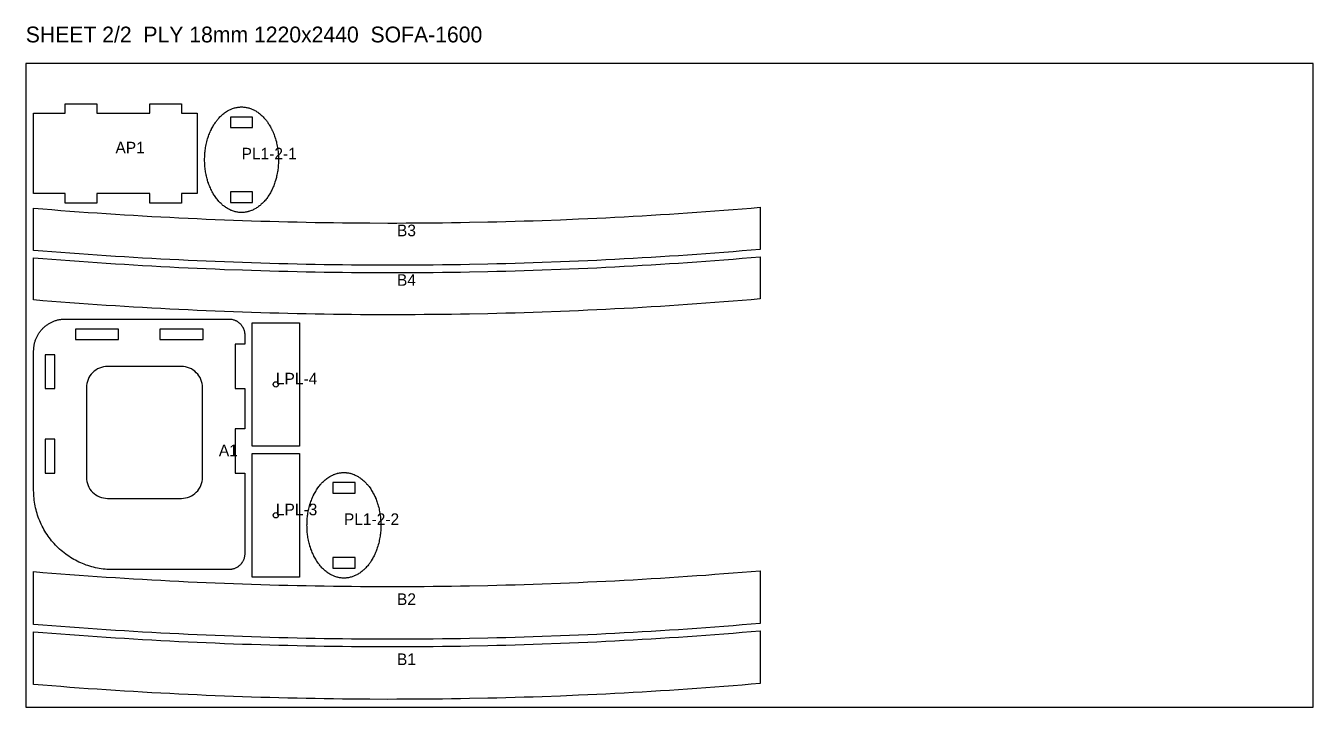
# Model space of a CAD drawing. Header units: millimetres. Extents: x 0 to 5180, y 0 to 1292.
# Drawn here: x 2740 to 5180, y 0 to 1292 of the extents above; entities that cross this region are included whole.
import ezdxf

# ---------------------------------------------------------------- set-up
doc = ezdxf.new("R2010")
doc.units = ezdxf.units.MM
for name, color, linetype in [('CUT_IN', 5, 'Continuous'), ('CUT_OUT', 1, 'Continuous'), ('DRILL', 3, 'Continuous'), ('LABEL', 7, 'Continuous'), ('SHEET', 8, 'Continuous')]:
    doc.layers.add(name, color=color, linetype=linetype)

msp = doc.modelspace()

# ---------------------------------------------------------------- linework, layer by layer
at = {"layer": 'CUT_IN'}
for points in [[(3170, 1118.64), (3128, 1118.64), (3128, 1098.64), (3170, 1098.64), (3170, 1118.64)], [(3128, 976.64), (3128, 956.64), (3170, 956.64), (3170, 976.64), (3128, 976.64)], [(2916, 696.82), (2916, 716.82), (2834, 716.82), (2834, 696.82), (2916, 696.82)], [(2994, 696.82), (3076, 696.82), (3076, 716.82), (2994, 716.82), (2994, 696.82)], [(2777, 603.82), (2795, 603.82), (2795, 667.82), (2777, 667.82), (2777, 603.82)], [(2891.08, 645.63), (2887.2, 645.05), (2883.39, 644.1), (2879.69, 642.78), (2876.14, 641.1), (2872.78, 639.08), (2869.62, 636.74), (2866.72, 634.1), (2864.08, 631.2), (2861.74, 628.04), (2859.72, 624.68), (2858.04, 621.13), (2856.72, 617.43), (2855.77, 613.62), (2855.19, 609.74), (2855, 605.82), (2855, 435.82), (2855.19, 431.9), (2855.77, 428.02), (2856.72, 424.21), (2858.04, 420.51), (2859.72, 416.96), (2861.74, 413.6), (2864.08, 410.44), (2866.72, 407.54), (2869.62, 404.9), (2872.78, 402.56), (2876.14, 400.54), (2879.69, 398.86), (2883.39, 397.54), (2887.2, 396.59), (2891.08, 396.01), (2895, 395.82), (3035, 395.82), (3038.92, 396.01), (3042.8, 396.59), (3046.61, 397.54), (3050.31, 398.86), (3053.86, 400.54), (3057.22, 402.56), (3060.38, 404.9), (3063.28, 407.54), (3065.92, 410.44), (3068.26, 413.6), (3070.28, 416.96), (3071.96, 420.51), (3073.28, 424.21), (3074.23, 428.02), (3074.81, 431.9), (3075, 435.82), (3075, 605.82), (3074.81, 609.74), (3074.23, 613.62), (3073.28, 617.43), (3071.96, 621.13), (3070.28, 624.68), (3068.26, 628.04), (3065.92, 631.2), (3063.28, 634.1), (3060.38, 636.74), (3057.22, 639.08), (3053.86, 641.1), (3050.31, 642.78), (3046.61, 644.1), (3042.8, 645.05), (3038.92, 645.63), (3035, 645.82), (2895, 645.82), (2891.08, 645.63)], [(2777, 443.82), (2795, 443.82), (2795, 507.82), (2777, 507.82), (2777, 443.82)], [(3364, 425.82), (3322, 425.82), (3322, 405.82), (3364, 405.82), (3364, 425.82)], [(3322, 283.82), (3322, 263.82), (3364, 263.82), (3364, 283.82), (3322, 283.82)]]:
    msp.add_lwpolyline(points, close=True, dxfattribs=at)
at = {"layer": 'CUT_OUT'}
for points in [[(2755, 1125.64), (2815, 1125.64), (2815, 1143.64), (2875, 1143.64), (2875, 1125.64), (2975, 1125.64), (2975, 1143.64), (3035, 1143.64), (3035, 1125.64), (3065, 1125.64), (3065, 973.64), (3035, 973.64), (3035, 955.64), (2975, 955.64), (2975, 973.64), (2875, 973.64), (2875, 955.64), (2815, 955.64), (2815, 973.64), (2755, 973.64), (2755, 1125.64)], [(3218.98, 1035.19), (3218.92, 1032.73), (3218.81, 1030.28), (3218.66, 1027.84), (3218.36, 1024.18), (3218.11, 1021.75), (3217.82, 1019.34), (3217.48, 1016.93), (3217.11, 1014.53), (3216.69, 1012.15), (3215.99, 1008.61), (3215.47, 1006.27), (3214.91, 1003.95), (3214, 1000.51), (3213.34, 998.24), (3212.28, 994.88), (3211.53, 992.68), (3210.73, 990.5), (3209.91, 988.35), (3209.04, 986.23), (3208.14, 984.14), (3207.68, 983.11), (3206.23, 980.06), (3205.22, 978.07), (3204.71, 977.09), (3203.65, 975.15), (3202.56, 973.26), (3200.87, 970.48), (3199.7, 968.69), (3198.5, 966.93), (3197.89, 966.07), (3196.64, 964.37), (3196.01, 963.54), (3195.37, 962.73), (3194.07, 961.12), (3193.41, 960.34), (3192.07, 958.81), (3190.7, 957.32), (3190.01, 956.59), (3189.31, 955.88), (3187.89, 954.49), (3186.45, 953.15), (3185.72, 952.5), (3184.25, 951.24), (3182.75, 950.03), (3181.24, 948.88), (3179.7, 947.77), (3178.93, 947.24), (3177.37, 946.22), (3175.79, 945.25), (3174.19, 944.34), (3173.39, 943.91), (3171.77, 943.08), (3170.14, 942.31), (3168.5, 941.6), (3167.67, 941.26), (3166.01, 940.64), (3164.34, 940.07), (3162.66, 939.56), (3161.81, 939.33), (3160.97, 939.11), (3159.27, 938.72), (3157.57, 938.39), (3155.86, 938.12), (3154.15, 937.91), (3152.43, 937.76), (3150.72, 937.67), (3149.86, 937.65), (3149, 937.64), (3147.28, 937.67), (3145.57, 937.76), (3143.85, 937.91), (3142.14, 938.12), (3140.43, 938.39), (3138.73, 938.72), (3137.88, 938.91), (3137.03, 939.11), (3135.34, 939.56), (3133.66, 940.07), (3131.99, 940.64), (3130.33, 941.26), (3129.5, 941.6), (3127.86, 942.31), (3126.23, 943.08), (3124.61, 943.91), (3123.81, 944.34), (3122.21, 945.25), (3120.63, 946.22), (3119.07, 947.24), (3118.3, 947.77), (3116.76, 948.88), (3115.25, 950.03), (3113.75, 951.24), (3112.28, 952.5), (3111.55, 953.15), (3110.11, 954.49), (3108.69, 955.88), (3107.99, 956.59), (3107.3, 957.32), (3105.93, 958.81), (3104.59, 960.34), (3103.93, 961.12), (3102.63, 962.73), (3101.99, 963.54), (3101.36, 964.37), (3100.11, 966.07), (3098.9, 967.8), (3097.71, 969.58), (3097.13, 970.48), (3095.44, 973.26), (3094.35, 975.15), (3093.29, 977.09), (3092.27, 979.06), (3091.77, 980.06), (3090.8, 982.08), (3089.86, 984.14), (3088.96, 986.23), (3088.09, 988.35), (3087.27, 990.5), (3086.47, 992.68), (3086.09, 993.78), (3085.36, 996), (3084.66, 998.24), (3084.33, 999.37), (3083.69, 1001.65), (3083.09, 1003.95), (3082.53, 1006.27), (3082.01, 1008.61), (3081.77, 1009.79), (3081.31, 1012.15), (3080.89, 1014.53), (3080.52, 1016.93), (3080.18, 1019.34), (3080.03, 1020.54), (3079.89, 1021.75), (3079.64, 1024.18), (3079.43, 1026.62), (3079.19, 1030.28), (3079.08, 1032.73), (3079.02, 1035.19), (3079, 1037.64), (3079.02, 1040.09), (3079.08, 1042.55), (3079.13, 1043.77), (3079.26, 1046.22), (3079.53, 1049.88), (3079.64, 1051.1), (3079.89, 1053.53), (3080.18, 1055.94), (3080.52, 1058.35), (3080.89, 1060.75), (3081.31, 1063.13), (3082.01, 1066.67), (3082.53, 1069.01), (3083.09, 1071.33), (3084, 1074.77), (3084.66, 1077.04), (3085.72, 1080.4), (3086.47, 1082.6), (3087.27, 1084.78), (3088.09, 1086.93), (3088.96, 1089.05), (3089.41, 1090.1), (3090.32, 1092.17), (3090.8, 1093.2), (3091.77, 1095.22), (3092.27, 1096.22), (3093.29, 1098.19), (3094.35, 1100.13), (3095.44, 1102.02), (3096.56, 1103.88), (3097.13, 1104.8), (3098.3, 1106.59), (3099.5, 1108.35), (3100.11, 1109.21), (3101.36, 1110.91), (3101.99, 1111.74), (3102.63, 1112.55), (3103.93, 1114.16), (3104.59, 1114.94), (3105.93, 1116.47), (3106.61, 1117.22), (3107.99, 1118.69), (3108.69, 1119.4), (3110.11, 1120.79), (3111.55, 1122.13), (3112.28, 1122.78), (3113.75, 1124.04), (3115.25, 1125.25), (3116.76, 1126.4), (3118.3, 1127.51), (3119.85, 1128.56), (3120.63, 1129.06), (3122.21, 1130.03), (3123.81, 1130.94), (3124.61, 1131.37), (3126.23, 1132.2), (3127.86, 1132.97), (3129.5, 1133.68), (3130.33, 1134.02), (3131.99, 1134.64), (3133.66, 1135.21), (3135.34, 1135.72), (3136.19, 1135.95), (3137.03, 1136.17), (3138.73, 1136.56), (3140.43, 1136.89), (3142.14, 1137.16), (3143.85, 1137.37), (3144.71, 1137.45), (3145.57, 1137.52), (3147.28, 1137.61), (3149, 1137.64), (3150.72, 1137.61), (3152.43, 1137.52), (3153.29, 1137.45), (3154.15, 1137.37), (3155.86, 1137.16), (3157.57, 1136.89), (3159.27, 1136.56), (3160.97, 1136.17), (3161.81, 1135.95), (3162.66, 1135.72), (3164.34, 1135.21), (3166.01, 1134.64), (3167.67, 1134.02), (3168.5, 1133.68), (3170.14, 1132.97), (3171.77, 1132.2), (3173.39, 1131.37), (3174.19, 1130.94), (3175.79, 1130.03), (3177.37, 1129.06), (3178.15, 1128.56), (3179.7, 1127.51), (3181.24, 1126.4), (3182.75, 1125.25), (3183.5, 1124.65), (3184.25, 1124.04), (3184.99, 1123.41), (3186.45, 1122.13), (3187.89, 1120.79), (3188.6, 1120.1), (3190.01, 1118.69), (3191.39, 1117.22), (3192.07, 1116.47), (3193.41, 1114.94), (3194.07, 1114.16), (3194.72, 1113.36), (3196.01, 1111.74), (3196.64, 1110.91), (3197.89, 1109.21), (3198.5, 1108.35), (3199.7, 1106.59), (3200.87, 1104.8), (3201.44, 1103.88), (3202.56, 1102.02), (3203.65, 1100.13), (3204.71, 1098.19), (3205.22, 1097.21), (3206.23, 1095.22), (3207.2, 1093.2), (3207.68, 1092.17), (3208.59, 1090.1), (3209.04, 1089.05), (3209.91, 1086.93), (3210.73, 1084.78), (3211.53, 1082.6), (3212.28, 1080.4), (3212.64, 1079.28), (3213.34, 1077.04), (3214, 1074.77), (3214.91, 1071.33), (3215.47, 1069.01), (3215.99, 1066.67), (3216.69, 1063.13), (3217.11, 1060.75), (3217.3, 1059.55), (3217.82, 1055.94), (3218.11, 1053.53), (3218.36, 1051.1), (3218.57, 1048.66), (3218.74, 1046.22), (3218.81, 1045), (3218.92, 1042.55), (3218.98, 1040.09), (3218.99, 1038.87), (3219, 1037.64), (3218.98, 1035.19)], [(2755, 865.87), (2755, 945.87), (2772.21, 944.46), (2789.42, 943.09), (2806.64, 941.75), (2823.85, 940.45), (2841.06, 939.18), (2858.28, 937.95), (2875.49, 936.76), (2892.7, 935.6), (2909.91, 934.48), (2927.12, 933.4), (2944.34, 932.35), (2961.55, 931.34), (2978.76, 930.36), (2995.98, 929.42), (3013.19, 928.52), (3030.4, 927.65), (3047.61, 926.82), (3064.82, 926.03), (3082.04, 925.27), (3099.25, 924.55), (3116.46, 923.86), (3150.89, 922.6), (3168.1, 922.03), (3185.31, 921.49), (3202.52, 920.98), (3219.74, 920.51), (3236.95, 920.08), (3254.16, 919.69), (3271.38, 919.33), (3288.59, 919.01), (3305.8, 918.72), (3323.01, 918.47), (3340.23, 918.26), (3357.44, 918.08), (3374.65, 917.94), (3391.86, 917.83), (3426.29, 917.73), (3443.5, 917.74), (3460.71, 917.78), (3477.92, 917.85), (3495.14, 917.97), (3512.35, 918.12), (3529.56, 918.3), (3546.77, 918.52), (3563.99, 918.78), (3581.2, 919.07), (3615.62, 919.77), (3632.84, 920.18), (3650.05, 920.61), (3667.26, 921.09), (3684.48, 921.6), (3701.69, 922.15), (3718.9, 922.73), (3753.33, 924.01), (3787.75, 925.43), (3804.96, 926.2), (3822.17, 927), (3839.39, 927.84), (3856.6, 928.72), (3873.81, 929.63), (3891.03, 930.57), (3908.24, 931.56), (3925.45, 932.58), (3942.66, 933.63), (3959.88, 934.73), (3977.09, 935.85), (3994.3, 937.02), (4011.51, 938.22), (4028.72, 939.46), (4045.94, 940.73), (4063.15, 942.04), (4080.36, 943.39), (4097.58, 944.77), (4114.79, 946.19), (4132, 947.64), (4132, 867.64), (4114.79, 866.19), (4097.58, 864.77), (4080.36, 863.39), (4063.15, 862.04), (4045.94, 860.73), (4028.72, 859.46), (4011.51, 858.22), (3994.3, 857.02), (3977.09, 855.85), (3959.88, 854.73), (3942.66, 853.63), (3925.45, 852.58), (3908.24, 851.56), (3891.03, 850.57), (3873.81, 849.63), (3856.6, 848.72), (3839.39, 847.84), (3822.17, 847), (3804.96, 846.2), (3787.75, 845.43), (3753.33, 844.01), (3718.9, 842.73), (3701.69, 842.15), (3684.48, 841.6), (3667.26, 841.09), (3650.05, 840.61), (3632.84, 840.18), (3615.62, 839.77), (3581.2, 839.07), (3563.99, 838.78), (3546.77, 838.52), (3529.56, 838.3), (3512.35, 838.12), (3495.14, 837.97), (3477.92, 837.85), (3460.71, 837.78), (3443.5, 837.74), (3426.29, 837.73), (3409.08, 837.77), (3391.86, 837.83), (3374.65, 837.94), (3357.44, 838.08), (3340.23, 838.26), (3323.01, 838.47), (3305.8, 838.72), (3288.59, 839.01), (3271.38, 839.33), (3254.16, 839.69), (3236.95, 840.08), (3219.74, 840.51), (3202.52, 840.98), (3185.31, 841.49), (3168.1, 842.03), (3150.89, 842.6), (3116.46, 843.86), (3099.25, 844.55), (3082.04, 845.27), (3064.82, 846.03), (3047.61, 846.82), (3030.4, 847.65), (3013.19, 848.52), (2995.98, 849.42), (2978.76, 850.36), (2961.55, 851.34), (2944.34, 852.35), (2927.12, 853.4), (2909.91, 854.48), (2892.7, 855.6), (2875.49, 856.76), (2858.28, 857.95), (2841.06, 859.18), (2823.85, 860.45), (2806.64, 861.75), (2789.42, 863.09), (2772.21, 864.46), (2755, 865.87)], [(2755, 771.96), (2755, 851.96), (2772.21, 850.55), (2789.42, 849.18), (2806.64, 847.84), (2823.85, 846.54), (2841.06, 845.27), (2858.28, 844.04), (2875.49, 842.85), (2892.7, 841.69), (2909.91, 840.57), (2927.12, 839.49), (2944.34, 838.44), (2961.55, 837.43), (2978.76, 836.45), (2995.98, 835.51), (3013.19, 834.61), (3030.4, 833.74), (3047.61, 832.91), (3064.82, 832.12), (3082.04, 831.36), (3099.25, 830.64), (3116.46, 829.95), (3150.89, 828.69), (3168.1, 828.12), (3185.31, 827.58), (3202.52, 827.07), (3219.74, 826.6), (3236.95, 826.17), (3254.16, 825.78), (3271.38, 825.42), (3288.59, 825.1), (3305.8, 824.81), (3323.01, 824.56), (3340.23, 824.35), (3357.44, 824.17), (3374.65, 824.03), (3391.86, 823.92), (3426.29, 823.82), (3443.5, 823.83), (3460.71, 823.87), (3477.92, 823.94), (3495.14, 824.06), (3512.35, 824.21), (3529.56, 824.39), (3546.77, 824.61), (3563.99, 824.87), (3581.2, 825.16), (3615.62, 825.86), (3632.84, 826.27), (3650.05, 826.7), (3667.26, 827.18), (3684.48, 827.69), (3701.69, 828.24), (3718.9, 828.82), (3753.33, 830.1), (3787.75, 831.52), (3804.96, 832.29), (3822.17, 833.09), (3839.39, 833.93), (3856.6, 834.81), (3873.81, 835.72), (3891.03, 836.66), (3908.24, 837.65), (3925.45, 838.67), (3942.66, 839.72), (3959.88, 840.82), (3977.09, 841.94), (3994.3, 843.11), (4011.51, 844.31), (4028.72, 845.55), (4045.94, 846.82), (4063.15, 848.13), (4080.36, 849.48), (4097.58, 850.86), (4114.79, 852.28), (4132, 853.73), (4132, 773.73), (4114.79, 772.28), (4097.58, 770.86), (4080.36, 769.48), (4063.15, 768.13), (4045.94, 766.82), (4028.72, 765.55), (4011.51, 764.31), (3994.3, 763.11), (3977.09, 761.94), (3959.88, 760.82), (3942.66, 759.72), (3925.45, 758.67), (3908.24, 757.65), (3891.03, 756.66), (3873.81, 755.72), (3856.6, 754.81), (3839.39, 753.93), (3822.17, 753.09), (3804.96, 752.29), (3787.75, 751.52), (3753.33, 750.1), (3718.9, 748.82), (3701.69, 748.24), (3684.48, 747.69), (3667.26, 747.18), (3650.05, 746.7), (3632.84, 746.27), (3615.62, 745.86), (3581.2, 745.16), (3563.99, 744.87), (3546.77, 744.61), (3529.56, 744.39), (3512.35, 744.21), (3495.14, 744.06), (3477.92, 743.94), (3460.71, 743.87), (3443.5, 743.83), (3426.29, 743.82), (3409.08, 743.86), (3391.86, 743.92), (3374.65, 744.03), (3357.44, 744.17), (3340.23, 744.35), (3323.01, 744.56), (3305.8, 744.81), (3288.59, 745.1), (3271.38, 745.42), (3254.16, 745.78), (3236.95, 746.17), (3219.74, 746.6), (3202.52, 747.07), (3185.31, 747.58), (3168.1, 748.12), (3150.89, 748.69), (3116.46, 749.95), (3099.25, 750.64), (3082.04, 751.36), (3064.82, 752.12), (3047.61, 752.91), (3030.4, 753.74), (3013.19, 754.61), (2995.98, 755.51), (2978.76, 756.45), (2961.55, 757.43), (2944.34, 758.44), (2927.12, 759.49), (2909.91, 760.57), (2892.7, 761.69), (2875.49, 762.85), (2858.28, 764.04), (2841.06, 765.27), (2823.85, 766.54), (2806.64, 767.84), (2789.42, 769.18), (2772.21, 770.55), (2755, 771.96)], [(3154.92, 288.61), (3154.86, 287.88), (3154.68, 286.42), (3154.56, 285.69), (3154.42, 284.97), (3154.1, 283.53), (3153.71, 282.11), (3153.25, 280.71), (3152.72, 279.34), (3152.43, 278.66), (3151.8, 277.33), (3151.46, 276.68), (3150.73, 275.4), (3150.35, 274.77), (3149.94, 274.15), (3149.1, 272.95), (3148.65, 272.36), (3147.72, 271.22), (3146.73, 270.13), (3145.69, 269.09), (3144.6, 268.1), (3143.46, 267.17), (3142.87, 266.72), (3142.27, 266.29), (3141.05, 265.47), (3139.79, 264.72), (3138.49, 264.02), (3137.16, 263.39), (3136.48, 263.1), (3135.11, 262.57), (3133.71, 262.11), (3132.29, 261.72), (3130.85, 261.4), (3130.13, 261.26), (3129.4, 261.14), (3127.94, 260.96), (3127.21, 260.9), (3126.47, 260.86), (3125.74, 260.83), (3125, 260.82), (2905, 260.82), (2901.32, 260.87), (2897.64, 261), (2893.97, 261.23), (2890.3, 261.54), (2886.64, 261.95), (2882.99, 262.44), (2879.36, 263.03), (2875.74, 263.7), (2872.13, 264.46), (2868.55, 265.32), (2864.99, 266.25), (2861.46, 267.28), (2857.95, 268.39), (2854.47, 269.59), (2851.02, 270.87), (2847.6, 272.24), (2844.21, 273.69), (2840.87, 275.22), (2837.56, 276.84), (2834.29, 278.53), (2831.07, 280.31), (2827.88, 282.16), (2824.75, 284.09), (2821.66, 286.1), (2818.63, 288.18), (2815.65, 290.34), (2812.72, 292.57), (2809.84, 294.87), (2807.02, 297.24), (2804.27, 299.68), (2801.57, 302.18), (2798.93, 304.75), (2796.36, 307.39), (2793.86, 310.09), (2791.42, 312.84), (2789.05, 315.66), (2786.75, 318.54), (2784.52, 321.47), (2782.36, 324.45), (2780.28, 327.48), (2778.27, 330.57), (2776.34, 333.7), (2774.49, 336.89), (2772.71, 340.11), (2771.02, 343.38), (2769.4, 346.69), (2767.87, 350.03), (2766.42, 353.42), (2765.05, 356.84), (2763.77, 360.29), (2762.57, 363.77), (2761.46, 367.28), (2760.43, 370.81), (2759.5, 374.37), (2758.64, 377.95), (2757.88, 381.56), (2757.21, 385.18), (2756.62, 388.81), (2756.13, 392.46), (2755.72, 396.12), (2755.41, 399.79), (2755.18, 403.46), (2755.05, 407.14), (2755, 410.82), (2755, 675.82), (2755.02, 677.29), (2755.07, 678.76), (2755.16, 680.23), (2755.29, 681.7), (2755.45, 683.16), (2755.65, 684.62), (2755.88, 686.08), (2756.15, 687.53), (2756.46, 688.97), (2756.8, 690.4), (2757.17, 691.82), (2757.58, 693.24), (2758.03, 694.64), (2758.51, 696.03), (2759.02, 697.41), (2759.57, 698.78), (2760.15, 700.13), (2760.76, 701.47), (2761.41, 702.8), (2762.08, 704.1), (2762.79, 705.39), (2763.54, 706.67), (2764.31, 707.92), (2765.11, 709.15), (2765.94, 710.37), (2766.81, 711.56), (2767.7, 712.73), (2768.62, 713.88), (2769.57, 715.01), (2770.54, 716.11), (2771.55, 717.19), (2772.57, 718.25), (2773.63, 719.27), (2774.71, 720.28), (2775.81, 721.25), (2776.94, 722.2), (2778.09, 723.12), (2779.26, 724.01), (2780.45, 724.88), (2781.67, 725.71), (2782.9, 726.51), (2784.15, 727.28), (2785.43, 728.03), (2786.72, 728.74), (2788.02, 729.41), (2789.35, 730.06), (2790.69, 730.67), (2792.04, 731.25), (2793.41, 731.8), (2794.79, 732.31), (2796.18, 732.79), (2797.58, 733.24), (2799, 733.65), (2800.42, 734.02), (2801.85, 734.36), (2803.29, 734.67), (2804.74, 734.94), (2806.2, 735.17), (2807.66, 735.37), (2809.12, 735.53), (2810.59, 735.66), (2812.06, 735.75), (2813.53, 735.8), (2815, 735.82), (3125.74, 735.81), (3127.21, 735.74), (3127.94, 735.68), (3129.4, 735.5), (3130.13, 735.38), (3130.85, 735.24), (3132.29, 734.92), (3133.71, 734.53), (3135.11, 734.07), (3136.48, 733.54), (3137.16, 733.25), (3137.83, 732.94), (3138.49, 732.62), (3139.14, 732.28), (3140.42, 731.55), (3141.05, 731.17), (3141.67, 730.76), (3142.87, 729.92), (3143.46, 729.47), (3144.6, 728.54), (3145.69, 727.55), (3146.73, 726.51), (3147.72, 725.42), (3148.65, 724.28), (3149.1, 723.69), (3149.53, 723.09), (3150.35, 721.87), (3151.1, 720.61), (3151.46, 719.96), (3151.8, 719.31), (3152.12, 718.65), (3152.43, 717.98), (3152.72, 717.3), (3153.25, 715.93), (3153.49, 715.23), (3153.71, 714.53), (3154.1, 713.11), (3154.27, 712.39), (3154.56, 710.95), (3154.68, 710.22), (3154.86, 708.76), (3154.92, 708.03), (3154.99, 706.56), (3155, 687.82), (3137, 687.82), (3137, 603.82), (3155, 603.82), (3155, 527.82), (3137, 527.82), (3137, 443.82), (3155, 443.82), (3155, 290.82), (3154.99, 290.08), (3154.92, 288.61)], [(3259, 728.82), (3259, 494.82), (3169, 494.82), (3169, 728.82), (3259, 728.82)], [(3259, 480.82), (3259, 246.82), (3169, 246.82), (3169, 480.82), (3259, 480.82)], [(3412.98, 342.37), (3412.92, 339.91), (3412.81, 337.46), (3412.66, 335.02), (3412.36, 331.36), (3412.11, 328.93), (3411.82, 326.52), (3411.48, 324.11), (3411.11, 321.71), (3410.69, 319.33), (3409.99, 315.79), (3409.47, 313.45), (3408.91, 311.13), (3408, 307.69), (3407.34, 305.42), (3406.28, 302.06), (3405.53, 299.86), (3404.73, 297.68), (3403.91, 295.53), (3403.04, 293.41), (3402.14, 291.32), (3401.68, 290.29), (3400.23, 287.24), (3399.22, 285.25), (3398.71, 284.27), (3397.65, 282.33), (3396.56, 280.44), (3394.87, 277.66), (3393.7, 275.87), (3392.5, 274.11), (3391.89, 273.25), (3390.64, 271.55), (3390.01, 270.72), (3389.37, 269.91), (3388.07, 268.3), (3387.41, 267.52), (3386.07, 265.99), (3384.7, 264.5), (3384.01, 263.77), (3383.31, 263.06), (3381.89, 261.67), (3380.45, 260.33), (3379.72, 259.68), (3378.25, 258.42), (3376.75, 257.21), (3375.24, 256.06), (3373.7, 254.95), (3372.93, 254.42), (3371.37, 253.4), (3369.79, 252.43), (3368.19, 251.52), (3367.39, 251.09), (3365.77, 250.26), (3364.14, 249.49), (3362.5, 248.78), (3361.67, 248.44), (3360.01, 247.82), (3358.34, 247.25), (3356.66, 246.74), (3355.81, 246.51), (3354.97, 246.29), (3353.27, 245.9), (3351.57, 245.57), (3349.86, 245.3), (3348.15, 245.09), (3346.43, 244.94), (3344.72, 244.85), (3343.86, 244.83), (3343, 244.82), (3341.28, 244.85), (3339.57, 244.94), (3337.85, 245.09), (3336.14, 245.3), (3334.43, 245.57), (3332.73, 245.9), (3331.88, 246.09), (3331.03, 246.29), (3329.34, 246.74), (3327.66, 247.25), (3325.99, 247.82), (3324.33, 248.44), (3323.5, 248.78), (3321.86, 249.49), (3320.23, 250.26), (3318.61, 251.09), (3317.81, 251.52), (3316.21, 252.43), (3314.63, 253.4), (3313.07, 254.42), (3312.3, 254.95), (3310.76, 256.06), (3309.25, 257.21), (3307.75, 258.42), (3306.28, 259.68), (3305.55, 260.33), (3304.11, 261.67), (3302.69, 263.06), (3301.99, 263.77), (3301.3, 264.5), (3299.93, 265.99), (3298.59, 267.52), (3297.93, 268.3), (3296.63, 269.91), (3295.99, 270.72), (3295.36, 271.55), (3294.11, 273.25), (3292.9, 274.98), (3291.71, 276.76), (3291.13, 277.66), (3289.44, 280.44), (3288.35, 282.33), (3287.29, 284.27), (3286.27, 286.24), (3285.77, 287.24), (3284.8, 289.26), (3283.86, 291.32), (3282.96, 293.41), (3282.09, 295.53), (3281.27, 297.68), (3280.47, 299.86), (3280.09, 300.96), (3279.36, 303.18), (3278.66, 305.42), (3278.33, 306.55), (3277.69, 308.83), (3277.09, 311.13), (3276.53, 313.45), (3276.01, 315.79), (3275.77, 316.97), (3275.31, 319.33), (3274.89, 321.71), (3274.52, 324.11), (3274.18, 326.52), (3274.03, 327.72), (3273.89, 328.93), (3273.64, 331.36), (3273.43, 333.8), (3273.19, 337.46), (3273.08, 339.91), (3273.02, 342.37), (3273, 344.82), (3273.02, 347.27), (3273.08, 349.73), (3273.13, 350.95), (3273.26, 353.4), (3273.53, 357.06), (3273.64, 358.28), (3273.89, 360.71), (3274.18, 363.12), (3274.52, 365.53), (3274.89, 367.93), (3275.31, 370.31), (3276.01, 373.85), (3276.53, 376.19), (3277.09, 378.51), (3278, 381.95), (3278.66, 384.22), (3279.72, 387.58), (3280.47, 389.78), (3281.27, 391.96), (3282.09, 394.11), (3282.96, 396.23), (3283.41, 397.28), (3284.32, 399.35), (3284.8, 400.38), (3285.77, 402.4), (3286.27, 403.4), (3287.29, 405.37), (3288.35, 407.31), (3289.44, 409.2), (3290.56, 411.06), (3291.13, 411.98), (3292.3, 413.77), (3293.5, 415.53), (3294.11, 416.39), (3295.36, 418.09), (3295.99, 418.92), (3296.63, 419.73), (3297.93, 421.34), (3298.59, 422.12), (3299.93, 423.65), (3300.61, 424.4), (3301.99, 425.87), (3302.69, 426.58), (3304.11, 427.97), (3305.55, 429.31), (3306.28, 429.96), (3307.75, 431.22), (3309.25, 432.43), (3310.76, 433.58), (3312.3, 434.69), (3313.85, 435.74), (3314.63, 436.24), (3316.21, 437.21), (3317.81, 438.12), (3318.61, 438.55), (3320.23, 439.38), (3321.86, 440.15), (3323.5, 440.86), (3324.33, 441.2), (3325.99, 441.82), (3327.66, 442.39), (3329.34, 442.9), (3330.19, 443.13), (3331.03, 443.35), (3332.73, 443.74), (3334.43, 444.07), (3336.14, 444.34), (3337.85, 444.55), (3338.71, 444.63), (3339.57, 444.7), (3341.28, 444.79), (3343, 444.82), (3344.72, 444.79), (3346.43, 444.7), (3347.29, 444.63), (3348.15, 444.55), (3349.86, 444.34), (3351.57, 444.07), (3353.27, 443.74), (3354.97, 443.35), (3355.81, 443.13), (3356.66, 442.9), (3358.34, 442.39), (3360.01, 441.82), (3361.67, 441.2), (3362.5, 440.86), (3364.14, 440.15), (3365.77, 439.38), (3367.39, 438.55), (3368.19, 438.12), (3369.79, 437.21), (3371.37, 436.24), (3372.15, 435.74), (3373.7, 434.69), (3375.24, 433.58), (3376.75, 432.43), (3377.5, 431.83), (3378.25, 431.22), (3378.99, 430.59), (3380.45, 429.31), (3381.89, 427.97), (3382.6, 427.28), (3384.01, 425.87), (3385.39, 424.4), (3386.07, 423.65), (3387.41, 422.12), (3388.07, 421.34), (3388.72, 420.54), (3390.01, 418.92), (3390.64, 418.09), (3391.89, 416.39), (3392.5, 415.53), (3393.7, 413.77), (3394.87, 411.98), (3395.44, 411.06), (3396.56, 409.2), (3397.65, 407.31), (3398.71, 405.37), (3399.22, 404.39), (3400.23, 402.4), (3401.2, 400.38), (3401.68, 399.35), (3402.59, 397.28), (3403.04, 396.23), (3403.91, 394.11), (3404.73, 391.96), (3405.53, 389.78), (3406.28, 387.58), (3406.64, 386.46), (3407.34, 384.22), (3408, 381.95), (3408.91, 378.51), (3409.47, 376.19), (3409.99, 373.85), (3410.69, 370.31), (3411.11, 367.93), (3411.3, 366.73), (3411.82, 363.12), (3412.11, 360.71), (3412.36, 358.28), (3412.57, 355.84), (3412.74, 353.4), (3412.81, 352.18), (3412.92, 349.73), (3412.98, 347.27), (3412.99, 346.05), (3413, 344.82), (3412.98, 342.37)], [(2755, 157.05), (2755, 257.05), (2772.21, 255.64), (2789.42, 254.27), (2806.64, 252.93), (2823.85, 251.63), (2841.06, 250.36), (2858.28, 249.13), (2875.49, 247.94), (2892.7, 246.78), (2909.91, 245.66), (2927.12, 244.58), (2944.34, 243.53), (2961.55, 242.52), (2978.76, 241.54), (2995.98, 240.6), (3013.19, 239.7), (3030.4, 238.83), (3047.61, 238), (3064.82, 237.21), (3082.04, 236.45), (3099.25, 235.73), (3116.46, 235.04), (3150.89, 233.78), (3168.1, 233.21), (3185.31, 232.67), (3202.52, 232.16), (3219.74, 231.69), (3236.95, 231.26), (3254.16, 230.87), (3271.38, 230.51), (3288.59, 230.19), (3305.8, 229.9), (3323.01, 229.65), (3340.23, 229.44), (3357.44, 229.26), (3374.65, 229.12), (3391.86, 229.01), (3426.29, 228.91), (3443.5, 228.92), (3460.71, 228.96), (3477.92, 229.03), (3495.14, 229.15), (3512.35, 229.3), (3529.56, 229.48), (3546.77, 229.7), (3563.99, 229.96), (3581.2, 230.25), (3615.62, 230.95), (3632.84, 231.36), (3650.05, 231.79), (3667.26, 232.27), (3684.48, 232.78), (3701.69, 233.33), (3718.9, 233.91), (3753.33, 235.19), (3787.75, 236.61), (3804.96, 237.38), (3822.17, 238.18), (3839.39, 239.02), (3856.6, 239.9), (3873.81, 240.81), (3891.03, 241.75), (3908.24, 242.74), (3925.45, 243.76), (3942.66, 244.81), (3959.88, 245.91), (3977.09, 247.03), (3994.3, 248.2), (4011.51, 249.4), (4028.72, 250.64), (4045.94, 251.91), (4063.15, 253.22), (4080.36, 254.57), (4097.58, 255.95), (4114.79, 257.37), (4132, 258.82), (4132, 158.82), (4114.79, 157.37), (4097.58, 155.95), (4080.36, 154.57), (4063.15, 153.22), (4045.94, 151.91), (4028.72, 150.64), (4011.51, 149.4), (3994.3, 148.2), (3977.09, 147.03), (3959.88, 145.91), (3942.66, 144.81), (3925.45, 143.76), (3908.24, 142.74), (3891.03, 141.75), (3873.81, 140.81), (3856.6, 139.9), (3839.39, 139.02), (3822.17, 138.18), (3804.96, 137.38), (3787.75, 136.61), (3753.33, 135.19), (3718.9, 133.91), (3701.69, 133.33), (3684.48, 132.78), (3667.26, 132.27), (3650.05, 131.79), (3632.84, 131.36), (3615.62, 130.95), (3581.2, 130.25), (3563.99, 129.96), (3546.77, 129.7), (3529.56, 129.48), (3512.35, 129.3), (3495.14, 129.15), (3477.92, 129.03), (3460.71, 128.96), (3443.5, 128.92), (3426.29, 128.91), (3391.86, 129.01), (3374.65, 129.12), (3357.44, 129.26), (3340.23, 129.44), (3323.01, 129.65), (3305.8, 129.9), (3288.59, 130.19), (3271.38, 130.51), (3254.16, 130.87), (3236.95, 131.26), (3219.74, 131.69), (3202.52, 132.16), (3185.31, 132.67), (3168.1, 133.21), (3150.89, 133.78), (3116.46, 135.04), (3099.25, 135.73), (3082.04, 136.45), (3064.82, 137.21), (3047.61, 138), (3030.4, 138.83), (3013.19, 139.7), (2995.98, 140.6), (2978.76, 141.54), (2961.55, 142.52), (2944.34, 143.53), (2927.12, 144.58), (2909.91, 145.66), (2892.7, 146.78), (2875.49, 147.94), (2858.28, 149.13), (2841.06, 150.36), (2823.85, 151.63), (2806.64, 152.93), (2789.42, 154.27), (2772.21, 155.64), (2755, 157.05)], [(2755, 43.14), (2755, 143.14), (2772.21, 141.73), (2789.42, 140.36), (2806.64, 139.02), (2823.85, 137.72), (2841.06, 136.45), (2858.28, 135.22), (2875.49, 134.03), (2892.7, 132.87), (2909.91, 131.75), (2927.12, 130.67), (2944.34, 129.62), (2961.55, 128.61), (2978.76, 127.63), (2995.98, 126.69), (3013.19, 125.79), (3030.4, 124.92), (3047.61, 124.09), (3064.82, 123.3), (3082.04, 122.54), (3099.25, 121.82), (3116.46, 121.13), (3150.89, 119.87), (3168.1, 119.3), (3185.31, 118.76), (3202.52, 118.25), (3219.74, 117.78), (3236.95, 117.35), (3254.16, 116.96), (3271.38, 116.6), (3288.59, 116.28), (3305.8, 115.99), (3323.01, 115.74), (3340.23, 115.53), (3357.44, 115.35), (3374.65, 115.21), (3391.86, 115.1), (3426.29, 115), (3443.5, 115.01), (3460.71, 115.05), (3477.92, 115.12), (3495.14, 115.24), (3512.35, 115.39), (3529.56, 115.57), (3546.77, 115.79), (3563.99, 116.05), (3581.2, 116.34), (3615.62, 117.04), (3632.84, 117.45), (3650.05, 117.88), (3667.26, 118.36), (3684.48, 118.87), (3701.69, 119.42), (3718.9, 120), (3753.33, 121.28), (3787.75, 122.7), (3804.96, 123.47), (3822.17, 124.27), (3839.39, 125.11), (3856.6, 125.99), (3873.81, 126.9), (3891.03, 127.84), (3908.24, 128.83), (3925.45, 129.85), (3942.66, 130.9), (3959.88, 132), (3977.09, 133.12), (3994.3, 134.29), (4011.51, 135.49), (4028.72, 136.73), (4045.94, 138), (4063.15, 139.31), (4080.36, 140.66), (4097.58, 142.04), (4114.79, 143.46), (4132, 144.91), (4132, 44.91), (4114.79, 43.46), (4097.58, 42.04), (4080.36, 40.66), (4063.15, 39.31), (4045.94, 38), (4028.72, 36.73), (4011.51, 35.49), (3994.3, 34.29), (3977.09, 33.12), (3959.88, 32), (3942.66, 30.9), (3925.45, 29.85), (3908.24, 28.83), (3891.03, 27.84), (3873.81, 26.9), (3856.6, 25.99), (3839.39, 25.11), (3822.17, 24.27), (3804.96, 23.47), (3787.75, 22.7), (3753.33, 21.28), (3718.9, 20), (3701.69, 19.42), (3684.48, 18.87), (3667.26, 18.36), (3650.05, 17.88), (3632.84, 17.45), (3615.62, 17.04), (3581.2, 16.34), (3563.99, 16.05), (3546.77, 15.79), (3529.56, 15.57), (3512.35, 15.39), (3495.14, 15.24), (3477.92, 15.12), (3460.71, 15.05), (3443.5, 15.01), (3426.29, 15), (3391.86, 15.1), (3374.65, 15.21), (3357.44, 15.35), (3340.23, 15.53), (3323.01, 15.74), (3305.8, 15.99), (3288.59, 16.28), (3271.38, 16.6), (3254.16, 16.96), (3236.95, 17.35), (3219.74, 17.78), (3202.52, 18.25), (3185.31, 18.76), (3168.1, 19.3), (3150.89, 19.87), (3116.46, 21.13), (3099.25, 21.82), (3082.04, 22.54), (3064.82, 23.3), (3047.61, 24.09), (3030.4, 24.92), (3013.19, 25.79), (2995.98, 26.69), (2978.76, 27.63), (2961.55, 28.61), (2944.34, 29.62), (2927.12, 30.67), (2909.91, 31.75), (2892.7, 32.87), (2875.49, 34.03), (2858.28, 35.22), (2841.06, 36.45), (2823.85, 37.72), (2806.64, 39.02), (2789.42, 40.36), (2772.21, 41.73), (2755, 43.14)]]:
    msp.add_lwpolyline(points, close=True, dxfattribs=at)
at = {"layer": 'DRILL'}
for centre in [(3214, 611.82), (3214, 363.82)]:
    msp.add_circle(centre, 5, dxfattribs=at)
at = {"layer": 'SHEET'}
msp.add_lwpolyline([(2740, 0), (5180, 0), (5180, 1220), (2740, 1220)], close=True, dxfattribs=at)

# ---------------------------------------------------------------- texts
at = {"layer": 'LABEL'}
for s, height, p in [('SHEET 2/2  PLY 18mm 1220x2440  SOFA-1600', 30, (2740, 1260)), ('AP1', 22, (2910, 1049.64)), ('PL1-2-1', 22, (3149, 1038.25)), ('B3', 22, (3443.5, 892.68)), ('B4', 22, (3443.5, 798.77)), ('LPL-4', 22, (3214, 611.82)), ('A1', 22, (3106, 475.82)), ('LPL-3', 22, (3214, 363.82)), ('PL1-2-2', 22, (3343, 345.43)), ('B2', 22, (3443.5, 193.86)), ('B1', 22, (3443.5, 79.96))]:
    msp.add_text(s, height=height, dxfattribs=at).set_placement(p)

doc.saveas('drawing.dxf')
